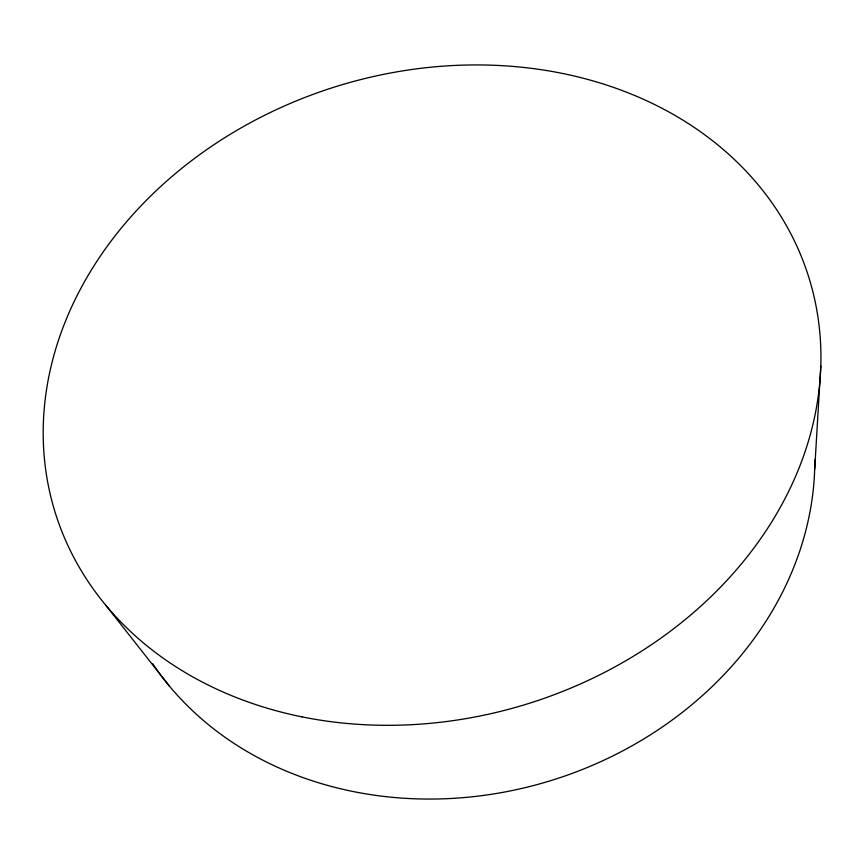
<?xml version="1.0" encoding="UTF-8"?>
<svg xmlns="http://www.w3.org/2000/svg" width="864" height="864" viewBox="0 0 864 864"><rect width="100%" height="100%" fill="white"/><g stroke="black" fill="none" stroke-linecap="round" stroke-linejoin="round"><path stroke-width="1.3" d="M814.687 469.184L820.8 366.044M105.948 605.448L169.236 685.886M814.828 459.886A357.88 305.543 -17.4 0 1 554.753 779.382A357.88 305.543 -17.4 0 1 156.87 669.827M156.481 669.276A357.88 305.543 -17.4 0 1 152.647 663.725M301.946 716.861A394.74 323.158 -17.4 0 0 814.482 298.523A394.74 323.158 -17.4 0 0 179.744 169.981A394.74 323.158 -17.4 0 0 301.946 716.861"/></g></svg>
